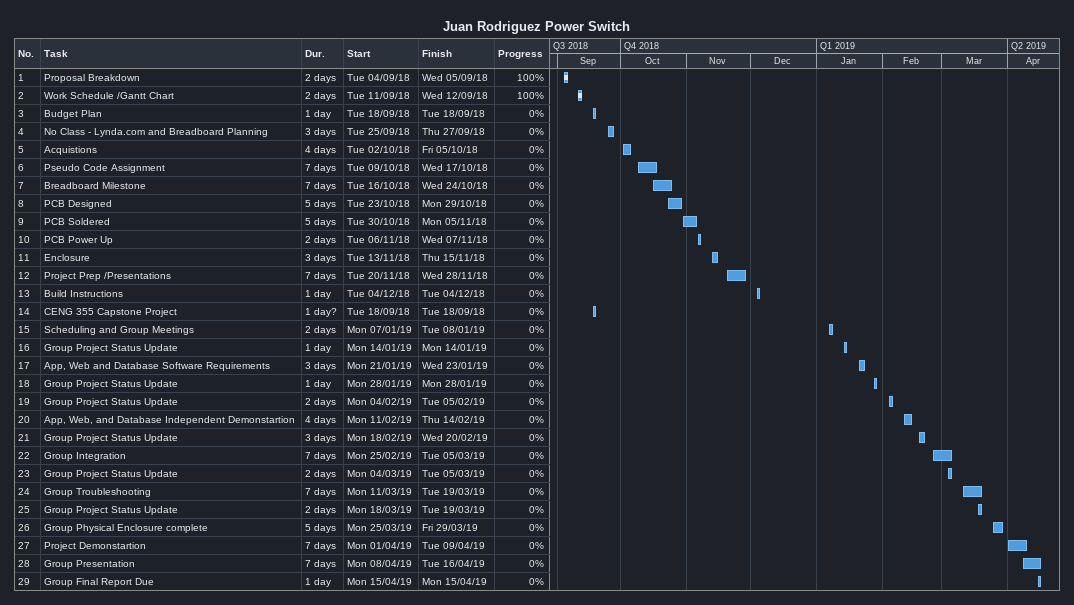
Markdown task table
Juan Rodriguez Power Switch

| ID | Task | Duration | Start | Finish | % complete |
|---|---|---|---|---|---|
| 1 | Proposal Breakdown | 2d | 2018-09-04 | 2018-09-05 | 100 |
| 2 | Work Schedule /Gantt Chart | 2d | 2018-09-11 | 2018-09-12 | 100 |
| 3 | Budget Plan | 1d | 2018-09-18 | 2018-09-18 | 0 |
| 4 | No Class - Lynda.com and Breadboard Planning | 3d | 2018-09-25 | 2018-09-27 | 0 |
| 5 | Acquistions | 4d | 2018-10-02 | 2018-10-05 | 0 |
| 6 | Pseudo Code Assignment | 7d | 2018-10-09 | 2018-10-17 | 0 |
| 7 | Breadboard Milestone | 7d | 2018-10-16 | 2018-10-24 | 0 |
| 8 | PCB Designed | 5d | 2018-10-23 | 2018-10-29 | 0 |
| 9 | PCB Soldered | 5d | 2018-10-30 | 2018-11-05 | 0 |
| 10 | PCB Power Up | 2d | 2018-11-06 | 2018-11-07 | 0 |
| 11 | Enclosure | 3d | 2018-11-13 | 2018-11-15 | 0 |
| 12 | Project Prep /Presentations | 7d | 2018-11-20 | 2018-11-28 | 0 |
| 13 | Build Instructions | 1d | 2018-12-04 | 2018-12-04 | 0 |
| 14 | CENG 355 Capstone Project | 1d? | 2018-09-18 | 2018-09-18 | 0 |
| 15 | Scheduling and Group Meetings | 2d | 2019-01-07 | 2019-01-08 | 0 |
| 16 | Group Project Status Update | 1d | 2019-01-14 | 2019-01-14 | 0 |
| 17 | App, Web and Database Software Requirements | 3d | 2019-01-21 | 2019-01-23 | 0 |
| 18 | Group Project Status Update | 1d | 2019-01-28 | 2019-01-28 | 0 |
| 19 | Group Project Status Update | 2d | 2019-02-04 | 2019-02-05 | 0 |
| 20 | App, Web, and Database Independent Demonstartion | 4d | 2019-02-11 | 2019-02-14 | 0 |
| 21 | Group Project Status Update | 3d | 2019-02-18 | 2019-02-20 | 0 |
| 22 | Group Integration | 7d | 2019-02-25 | 2019-03-05 | 0 |
| 23 | Group Project Status Update | 2d | 2019-03-04 | 2019-03-05 | 0 |
| 24 | Group Troubleshooting | 7d | 2019-03-11 | 2019-03-19 | 0 |
| 25 | Group Project Status Update | 2d | 2019-03-18 | 2019-03-19 | 0 |
| 26 | Group Physical Enclosure complete | 5d | 2019-03-25 | 2019-03-29 | 0 |
| 27 | Project Demonstartion | 7d | 2019-04-01 | 2019-04-09 | 0 |
| 28 | Group Presentation | 7d | 2019-04-08 | 2019-04-16 | 0 |
| 29 | Group Final Report Due | 1d | 2019-04-15 | 2019-04-15 | 0 |
